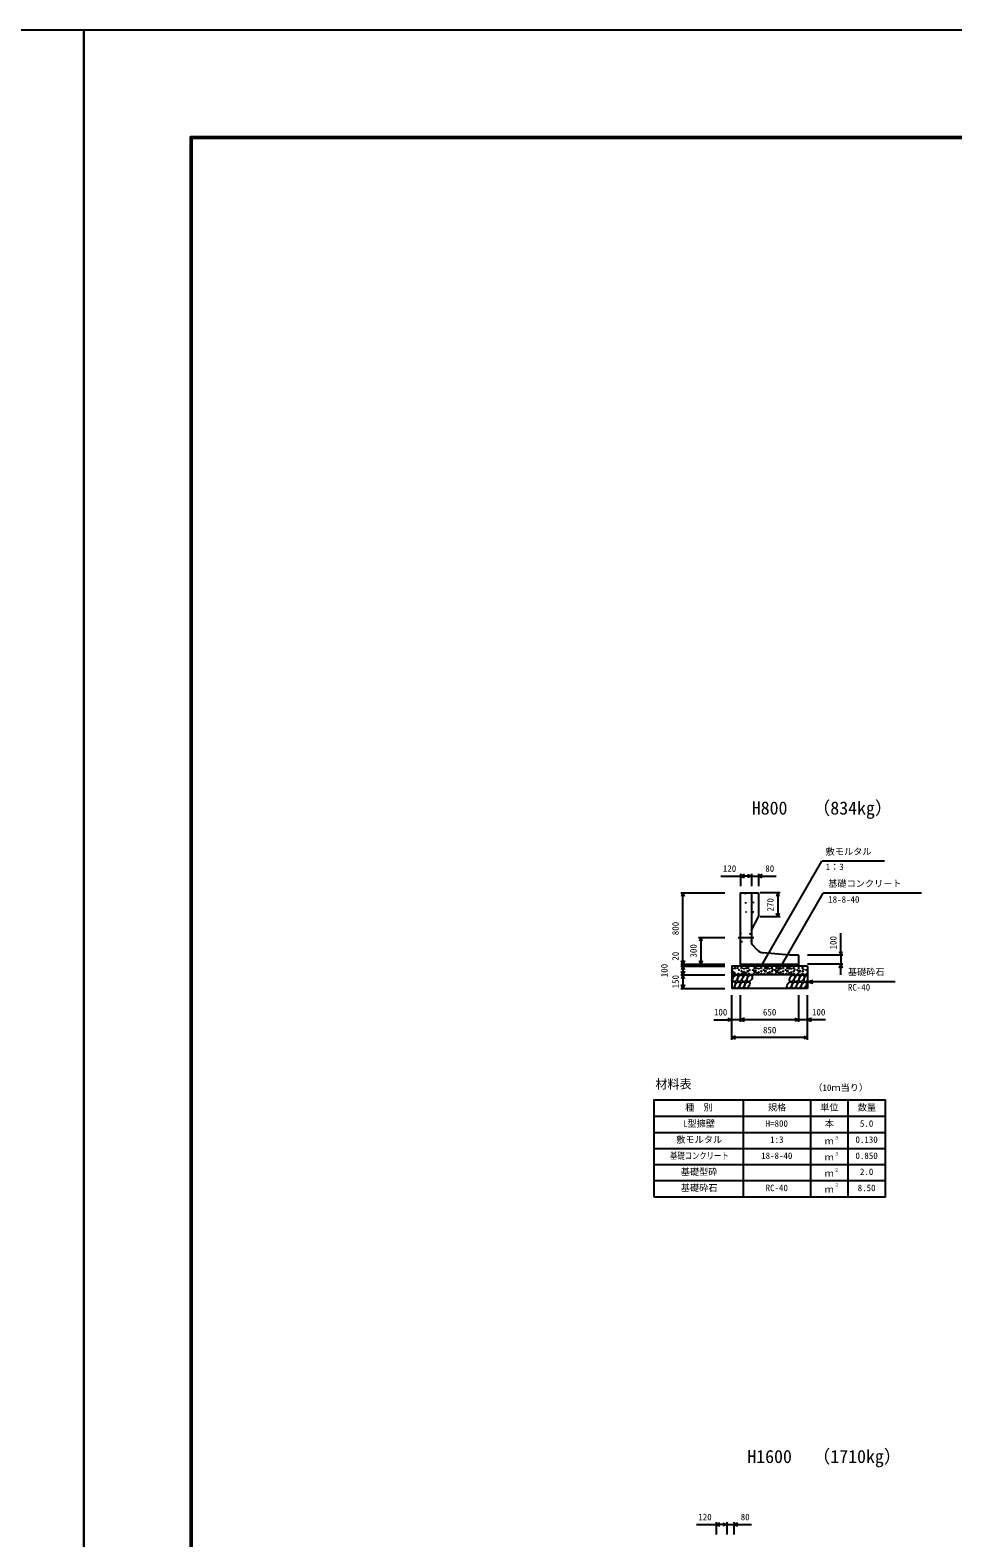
# Model space of a CAD drawing. Units: millimetres, scale not verified. Extents: x -50400 to 50400, y -17820 to 17820.
# Drawn here: x -600 to 9724, y 957 to 17820 of the extents above; entities that cross this region are included whole.
import ezdxf
from ezdxf.enums import TextEntityAlignment as Align

# ---------------------------------------------------------------- set-up
doc = ezdxf.new("R2010")
doc.units = ezdxf.units.MM
doc.header["$LTSCALE"] = 60
doc.linetypes.add('DOTTED', pattern=[1.75, 0.25, -1.5])
doc.linetypes.add('LONG_DASHED_DOTTED', pattern=[15.25, 12, -1.5, 0.25, -1.5])
for name, color, linetype, lineweight in [('0-0_CENTER', 7, 'LONG_DASHED_DOTTED', 25), ('0-1_DIM', 7, 'Continuous', 25), ('0-2_Defpoints', 5, 'Continuous', 25), ('0-3_HATCH', 6, 'Continuous', 25), ('0-4_HYO', 3, 'Continuous', 25), ('0-5_HYO2', 4, 'Continuous', 25), ('0-6_OUTLINE', 1, 'Continuous', 25), ('0-7_OUTLINE2', 4, 'DOTTED', 25), ('0-8_TXT', 7, 'Continuous', 25), ('0-9_WAKU', 3, 'Continuous', 25)]:
    doc.layers.add(name, color=color, linetype=linetype, lineweight=lineweight)
doc.styles.add('ＭＳ ゴシック', font='')
doc.styles.get('ＭＳ ゴシック').set_extended_font_data('MS Gothic')

msp = doc.modelspace()

# ---------------------------------------------------------------- linework, layer by layer
at = {"layer": '0-0_CENTER'}
msp.add_line((7323.39, 7672.07), (7497.95, 7672.07), dxfattribs=at)
at = {"layer": '0-1_DIM'}
for p, q in [((7586.65, 7360.74), (8257.92, 8523.42)), ((8960.33, 8523.42), (8257.92, 8523.42)), ((7129.64, 8358.96), (7349.5, 8358.96)), ((7349.5, 8383.96), (7349.5, 8247.07)), ((7469.5, 8358.96), (7349.5, 8358.96)), ((7469.5, 8383.96), (7469.5, 8247.07)), ((7469.5, 8358.96), (7549.5, 8358.96)), ((7549.5, 8383.96), (7549.5, 8247.07)), ((7549.5, 8358.96), (7745.46, 8358.96)), ((6679.5, 8172.07), (7174.5, 8172.07)), ((6704.5, 7372.07), (6704.5, 8172.07)), ((7790.91, 8172.07), (7569, 8172.07)), ((7765.91, 8172.07), (7765.91, 7902.07)), ((7776.13, 7306.35), (8272.4, 8165.91)), ((9371.94, 8165.91), (8272.4, 8165.91)), ((7790.91, 7902.07), (7569, 7902.07)), ((6879.5, 7672.07), (7174.5, 7672.07)), ((6904.5, 7672.07), (6904.5, 7372.07)), ((8469.5, 7472.07), (8469.5, 7719.76)), ((8494.5, 7472.07), (8099.5, 7472.07)), ((8469.5, 7472.07), (8469.5, 7372.07)), ((6679.5, 7372.07), (7174.5, 7372.07)), ((6679.5, 7352.07), (7174.5, 7352.07)), ((6679.5, 7252.07), (7174.5, 7252.07)), ((6704.5, 7372.07), (6704.5, 7352.07)), ((6704.5, 7352.07), (6704.5, 7252.07)), ((6704.5, 7252.07), (6704.5, 7102.07)), ((8494.5, 7372.07), (8099.5, 7372.07)), ((8469.5, 7252.07), (8469.5, 7372.07)), ((6679.5, 7102.07), (7174.5, 7102.07)), ((8099.5, 7177.07), (8157.46, 7192.6)), ((9079.82, 7177.07), (8099.5, 7177.07)), ((8099.5, 7177.07), (8157.46, 7161.54)), ((7249.5, 6527.07), (7249.5, 7027.07)), ((7349.5, 6727.07), (7349.5, 7027.07)), ((7999.5, 6727.07), (7999.5, 7027.07)), ((7999.5, 6727.07), (7999.5, 7027.07)), ((8099.5, 6527.07), (8099.5, 7027.07)), ((7049.96, 6752.07), (7249.5, 6752.07)), ((7349.5, 6752.07), (7249.5, 6752.07)), ((7999.5, 6752.07), (7349.5, 6752.07)), ((8099.5, 6752.07), (7999.5, 6752.07)), ((8299.04, 6752.07), (8099.5, 6752.07)), ((8099.5, 6552.07), (7249.5, 6552.07)), ((6854.64, 1105.95), (7074.5, 1105.95)), ((7074.5, 1130.95), (7074.5, 994.06)), ((7194.5, 1105.95), (7074.5, 1105.95)), ((7194.5, 1130.95), (7194.5, 994.06)), ((7194.5, 1105.95), (7274.5, 1105.95)), ((7274.5, 1130.95), (7274.5, 994.06)), ((7274.5, 1105.95), (7470.46, 1105.95))]:
    msp.add_line(p, q, dxfattribs=at)
for points in [[(7391.79, 8374.35), (7349.5, 8358.96), (7391.79, 8343.57)], [(7427.21, 8374.35), (7469.5, 8358.96), (7427.21, 8343.57)], [(7591.79, 8374.35), (7549.5, 8358.96), (7591.79, 8343.57)], [(6719.89, 8129.78), (6704.5, 8172.07), (6689.11, 8129.78)], [(7781.3, 8129.78), (7765.91, 8172.07), (7750.52, 8129.78)], [(7781.3, 7944.35), (7765.91, 7902.07), (7750.52, 7944.35)], [(6919.89, 7629.78), (6904.5, 7672.07), (6889.11, 7629.78)], [(8454.11, 7514.35), (8469.5, 7472.07), (8484.89, 7514.35)], [(6719.89, 7414.35), (6704.5, 7372.07), (6689.11, 7414.35)], [(6719.89, 7309.78), (6704.5, 7352.07), (6689.11, 7309.78)], [(6719.89, 7294.35), (6704.5, 7252.07), (6689.11, 7294.35)], [(6719.89, 7209.78), (6704.5, 7252.07), (6689.11, 7209.78)], [(6919.89, 7414.35), (6904.5, 7372.07), (6889.11, 7414.35)], [(8454.11, 7329.78), (8469.5, 7372.07), (8484.89, 7329.78)], [(6719.89, 7144.35), (6704.5, 7102.07), (6689.11, 7144.35)], [(7207.21, 6767.46), (7249.5, 6752.07), (7207.21, 6736.68)], [(7391.79, 6767.46), (7349.5, 6752.07), (7391.79, 6736.68)], [(7957.21, 6767.46), (7999.5, 6752.07), (7957.21, 6736.68)], [(8141.79, 6767.46), (8099.5, 6752.07), (8141.79, 6736.68)], [(7291.79, 6567.46), (7249.5, 6552.07), (7291.79, 6536.68)], [(8057.21, 6567.46), (8099.5, 6552.07), (8057.21, 6536.68)], [(7116.79, 1121.35), (7074.5, 1105.95), (7116.79, 1090.56)], [(7152.21, 1121.35), (7194.5, 1105.95), (7152.21, 1090.56)], [(7316.79, 1121.35), (7274.5, 1105.95), (7316.79, 1090.56)]]:
    msp.add_lwpolyline(points, dxfattribs=at)
at = {"layer": '0-2_Defpoints'}
for points in [[(-50400, -17820), (0, -17820), (0, 17820), (-50400, 17820)], [(0, -17820), (50400, -17820), (50400, 17820), (0, 17820)]]:
    msp.add_lwpolyline(points, close=True, dxfattribs=at)
at = {"layer": '0-3_HATCH'}
for centre, radius in [((7261.4, 7281.1), 10), ((7261.4, 7322.24), 2.5), ((7282.43, 7274.09), 2.5), ((7289.44, 7329.24), 5), ((7316.57, 7329.24), 2.5), ((7323.58, 7266.21), 2.5), ((7330.59, 7308.23), 2.5), ((7359.47, 7330.12), 5), ((7359.47, 7294.23), 2.5), ((7359.47, 7266.21), 2.5), ((7387.51, 7281.1), 10), ((7387.51, 7322.24), 2.5), ((7408.53, 7274.09), 2.5), ((7415.54, 7329.24), 5), ((7429.56, 7294.23), 5), ((7436.57, 7329.24), 2.5), ((7443.58, 7266.21), 2.5), ((7450.59, 7308.23), 2.5), ((7488.41, 7308.23), 2.5), ((7495.42, 7266.21), 2.5), ((7509.44, 7294.23), 10), ((7502.43, 7329.24), 2.5), ((7523.46, 7329.24), 5), ((7530.47, 7274.09), 2.5), ((7551.49, 7281.1), 5), ((7551.49, 7322.24), 2.5), ((7579.53, 7330.12), 5), ((7579.53, 7294.23), 2.5), ((7579.53, 7266.21), 2.5), ((7608.41, 7308.23), 2.5), ((7615.42, 7266.21), 2.5), ((7622.43, 7329.24), 2.5), ((7629.44, 7294.23), 5), ((7643.46, 7329.24), 10), ((7650.47, 7274.09), 2.5), ((7671.49, 7281.1), 5), ((7671.49, 7322.24), 2.5), ((7699.53, 7330.12), 5), ((7699.53, 7294.23), 2.5), ((7699.53, 7266.21), 2.5), ((7710.87, 7312.55), 2.5), ((7733.63, 7308.23), 2.5), ((7740.64, 7266.21), 2.5), ((7754.66, 7294.23), 10), ((7747.65, 7329.24), 2.5), ((7768.68, 7329.24), 5), ((7775.69, 7274.09), 2.5), ((7796.72, 7281.1), 5), ((7796.72, 7322.24), 2.5), ((7824.76, 7330.12), 5), ((7824.76, 7294.23), 2.5), ((7824.76, 7266.21), 2.5), ((7853.63, 7308.23), 2.5), ((7860.64, 7266.21), 2.5), ((7867.65, 7329.24), 2.5), ((7874.66, 7294.23), 5), ((7888.68, 7329.24), 10), ((7895.69, 7274.09), 2.5), ((7916.72, 7281.1), 5), ((7916.72, 7322.24), 2.5), ((7944.76, 7330.12), 5), ((7944.76, 7294.23), 2.5), ((7944.76, 7266.21), 2.5), ((7956.1, 7312.55), 2.5), ((7985.56, 7308.23), 2.5), ((7992.57, 7266.21), 2.5), ((8006.59, 7294.23), 10), ((7999.58, 7329.24), 2.5), ((8043.2, 7330.12), 5), ((8043.2, 7294.23), 2.5), ((8043.2, 7266.21), 2.5), ((8054.54, 7312.55), 2.5), ((8084, 7308.23), 2.5), ((8091.01, 7266.21), 2.5)]:
    msp.add_circle(centre, radius, dxfattribs=at)
for centre, start_param, end_param in [((7237.14, 7214.54), 4.385593, 6.67454438), ((8085.64, 7214.54), 0.33577149, 4.44118059), ((7262.46, 7139.55), 3.51114638, 7.548991), ((8110.96, 7139.55), 1.2110787, 3.56587337)]:
    msp.add_ellipse(centre, major_axis=(21.81, 35.31), ratio=0.5792, start_param=start_param, end_param=end_param, dxfattribs=at)
for centre in [(7290.34, 7214.54), (7343.55, 7214.54), (7396.76, 7214.54), (7449.97, 7214.54), (7926.01, 7214.54), (7979.22, 7214.54), (8032.43, 7214.54), (7315.66, 7139.55), (7368.87, 7139.55), (7422.08, 7139.55), (7898.13, 7139.55), (7951.34, 7139.55), (8004.54, 7139.55), (8057.75, 7139.55)]:
    msp.add_ellipse(centre, major_axis=(21.81, 35.31), ratio=0.5792, dxfattribs=at)
at = {"layer": '0-4_HYO'}
for p, q in [((7379.5, 5852.07), (7379.5, 4772.07)), ((8129.5, 5852.07), (8129.5, 4772.07)), ((8549.5, 5852.07), (8549.5, 4772.07)), ((6379.5, 5672.07), (8969.5, 5672.07))]:
    msp.add_line(p, q, dxfattribs=at)
msp.add_lwpolyline([(6379.5, 4772.07), (8969.5, 4772.07), (8969.5, 5852.07), (6379.5, 5852.07)], close=True, dxfattribs=at)
at = {"layer": '0-5_HYO2'}
for p, q in [((6379.5, 5492.07), (8969.5, 5492.07)), ((6379.5, 5312.07), (8969.5, 5312.07)), ((6379.5, 5132.07), (8969.5, 5132.07)), ((6379.5, 4952.07), (8969.5, 4952.07))]:
    msp.add_line(p, q, dxfattribs=at)
at = {"layer": '0-6_OUTLINE'}
for p, q in [((7469.5, 8172.07), (7469.5, 7602.07)), ((7549.5, 8172.07), (7549.5, 7902.07)), ((7469.5, 7752.07), (7549.5, 7902.07)), ((7543.9, 7527.67), (7469.5, 7602.07)), ((7899.5, 7472.07), (7605.56, 7498.79)), ((7999.5, 7472.07), (7899.5, 7472.07)), ((7999.5, 7352.07), (7999.5, 7472.07)), ((8099.5, 7252.07), (7249.5, 7252.07)), ((7349.5, 7372.07), (7999.5, 7372.07)), ((8099.5, 7352.07), (8099.5, 7102.07)), ((8099.5, 7102.07), (7249.5, 7102.07))]:
    msp.add_line(p, q, dxfattribs=at)
for points in [[(7349.5, 7352.07), (7349.5, 8172.07), (7549.5, 8172.07)], [(8099.5, 7352.07), (7249.5, 7352.07), (7249.5, 7102.07)]]:
    msp.add_lwpolyline(points, dxfattribs=at)
msp.add_arc((7614.61, 7598.38), 100, 225, 264.80557, dxfattribs=at)
at = {"layer": '0-7_OUTLINE2'}
for p, q in [((7399.5, 8172.07), (7409.5, 7952.07)), ((7489.5, 7952.07), (7499.5, 8172.07)), ((7489.5, 7952.07), (7409.5, 7952.07)), ((7354.5, 7716.75), (7349.5, 7722.07)), ((7354.5, 7627.38), (7349.5, 7622.07)), ((7464.5, 7709.88), (7354.5, 7716.75)), ((7354.5, 7627.38), (7464.5, 7634.25)), ((7464.5, 7709.88), (7469.5, 7714.57)), ((7464.5, 7634.25), (7469.5, 7629.57))]:
    msp.add_line(p, q, dxfattribs=at)
at = {"layer": '0-9_WAKU', "lineweight": 50}
msp.add_lwpolyline([(1200, -16620), (49200, -16620), (49200, 16620), (1200, 16620)], close=True, dxfattribs=at)

# ---------------------------------------------------------------- texts
at = {"layer": '0-1_DIM', "style": 'ＭＳ ゴシック'}
for s, p in [('敷モルタル', (8300.77, 8573.42)), ('120', (7150.86, 8383.96)), ('80', (7625.76, 8383.96)), ('1：3', (8300.77, 8403.3)), ('基礎コンクリート', (8329.65, 8215.91)), ('18-8-40', (8329.65, 8038.28)), ('基礎砕石', (8549.75, 7227.07)), ('RC-40', (8549.75, 7055.69)), ('100', (7050.86, 6777.07)), ('650', (7599.5, 6777.07)), ('100', (8148.14, 6777.07)), ('850', (7599.5, 6577.07)), ('120', (6875.86, 1130.95)), ('80', (7350.76, 1130.95))]:
    msp.add_text(s, height=73.31, dxfattribs=at).set_placement(p, align=Align.BOTTOM_LEFT)
for s, p in [('270', (7740.91, 7962.07)), ('800', (6679.5, 7697.07)), ('300', (6879.5, 7447.07)), ('100', (8444.5, 7537.71)), ('20', (6679.5, 7412.13)), ('100', (6554.5, 7227.07)), ('150', (6679.5, 7102.07))]:
    msp.add_text(s, height=73.31, rotation=90, dxfattribs=at).set_placement(p, align=Align.BOTTOM_LEFT)
at = {"layer": '0-8_TXT', "style": 'ＭＳ ゴシック'}
for s, height, p in [('H800', 146.6, (7474.5, 9002.32)), ('（834kg）', 146.6, (8153.12, 9002.32)), ('材料表', 98.97, (6396.17, 5952.07)), ('（10ｍ当り）', 73.31, (8162.83, 5933.73)), ('種\u3000別', 73.31, (6729.5, 5712.07)), ('規格', 73.31, (7654.5, 5712.07)), ('単位', 73.31, (8239.5, 5712.07)), ('数量', 73.31, (8659.5, 5712.07)), ('L型擁壁', 73.31, (6704.5, 5532.07)), ('H=800', 73.31, (7629.5, 5532.07)), ('本', 73.31, (8289.5, 5532.07)), ('5.0', 73.31, (8684.5, 5532.07)), ('敷モルタル', 73.31, (6629.5, 5352.07)), ('1:3', 73.31, (7679.5, 5352.07)), ('ｍ', 73.31, (8289.5, 5335.4)), ('３', 36.66, (8398.74, 5402.68)), ('0.130', 73.31, (8634.5, 5352.07)), ('18-8-40', 73.31, (7579.5, 5172.07)), ('ｍ', 73.31, (8289.5, 5155.4)), ('３', 36.66, (8398.74, 5222.68)), ('0.850', 73.31, (8634.5, 5172.07)), ('基礎型砕', 73.31, (6679.5, 4992.07)), ('２', 36.66, (8398.74, 5042.68)), ('2.0', 73.31, (8684.5, 4992.07)), ('基礎砕石', 73.31, (6679.5, 4812.07)), ('RC-40', 73.31, (7629.5, 4812.07)), ('ｍ', 73.31, (8289.5, 4975.4)), ('２', 36.66, (8398.74, 4876.01)), ('8.50', 73.31, (8659.5, 4812.07)), ('ｍ', 73.31, (8289.5, 4795.4)), ('H1600', 146.6, (7424.5, 1749.31)), ('（1710kg）', 146.6, (8153.12, 1749.31))]:
    msp.add_text(s, height=height, dxfattribs=at).set_placement(p, align=Align.BOTTOM_LEFT)
at = {"layer": '0-8_TXT', "style": 'ＭＳ ゴシック', "width": 0.8}
msp.add_text('基礎コンクリート', height=73.31, dxfattribs=at).set_placement((6559.5, 5172.07), align=Align.BOTTOM_LEFT)

doc.saveas('drawing.dxf')
